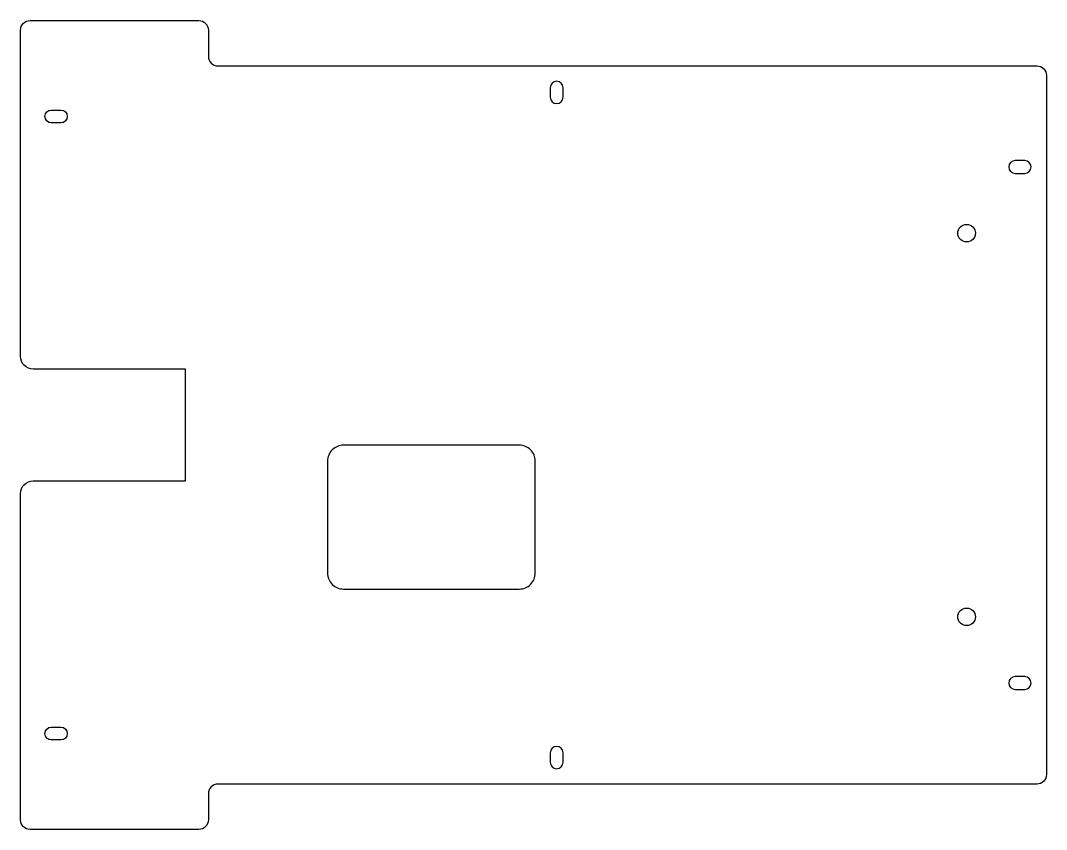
# Model space of a CAD drawing. Header units: millimetres. Extents: x -62 to 259, y -14 to 239.
import ezdxf

# ---------------------------------------------------------------- set-up
doc = ezdxf.new("R2010")
doc.units = ezdxf.units.MM
doc.header["$MEASUREMENT"] = 0

msp = doc.modelspace()

# ---------------------------------------------------------------- linework, layer by layer
for points in [[(-61.8, 90.8, -0.414214), (-57.8, 94.8), (-10.12, 94.8), (-10.12, 129.8), (-57.8, 129.8, -0.414214), (-61.8, 133.8), (-61.8, 235.8, -0.414214), (-58.8, 238.8), (-6, 238.8, -0.414214), (-3, 235.8), (-3, 227.6, 0.414214), (0, 224.6), (256.3, 224.6, -0.414214), (259.3, 221.6), (259.3, 3, -0.414214), (256.3, 0), (0, 0, 0.414214), (-3, -3), (-3, -11.2, -0.414214), (-6, -14.2), (-58.8, -14.2, -0.414214), (-61.8, -11.2)], [(104, 217.8), (104, 214.8, 1), (108, 214.8), (108, 217.8, 1)], [(-49.16, 210.8, -1), (-49.16, 206.8), (-52.16, 206.8, -1), (-52.16, 210.8)], [(252.5, 195), (249.5, 195, 1), (249.5, 191), (252.5, 191, 1)], [(94.3, 106), (39.3, 106, 0.414214), (34.3, 101), (34.3, 66, 0.414214), (39.3, 61), (94.3, 61, 0.414214), (99.3, 66), (99.3, 101, 0.414214)], [(249.5, 29.6), (252.5, 29.6, 1), (252.5, 33.6), (249.5, 33.6, 1)], [(-49.16, 17.8, -1), (-49.16, 13.8), (-52.16, 13.8, -1), (-52.16, 17.8)], [(108, 6.8), (108, 9.8, 1), (104, 9.8), (104, 6.8, 1)]]:
    msp.add_lwpolyline(points, format="xyb", close=True)
for centre in [(234.3, 172.3), (234.3, 52.3)]:
    msp.add_circle(centre, 2.75)

doc.saveas('drawing.dxf')
